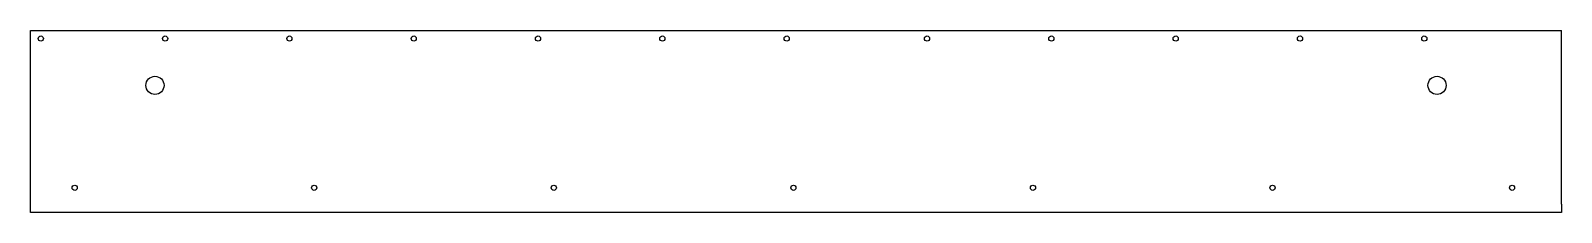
# Model space of a CAD drawing. Extents: x 0 to 73.9, y 0 to 8.8.
import ezdxf

# ---------------------------------------------------------------- set-up
doc = ezdxf.new("R2010")
doc.units = 0
doc.header["$LTSCALE"] = 1.21
doc.layers.get('0').update_dxf_attribs({"linetype": 'CONTINUOUS'})
doc.layers.add('DTM_AXES', color=7, linetype='CONTINUOUS')
doc.layers.add('DTM_SURFS', color=7, linetype='CONTINUOUS')

msp = doc.modelspace()

# ---------------------------------------------------------------- linework, layer by layer
at = {"color": 3, "linetype": 'CONTINUOUS'}
for p, q in [((0, 0.473), (0, 1.843)), ((73.88, 0.473), (73.88, 1.843)), ((0, 0), (0, 0.399)), ((73.88, 0), (0, 0)), ((73.88, 0.399), (73.88, 0))]:
    msp.add_line(p, q, dxfattribs=at)
at = {"layer": 'DTM_AXES', "color": 3, "linetype": 'CONTINUOUS'}
for p, q in [((0, 3.639), (0, 3.713)), ((73.88, 3.639), (73.88, 3.713)), ((0, 2.306), (0, 2.38)), ((73.88, 2.306), (73.88, 2.38)), ((0, 1.843), (0, 1.917)), ((73.88, 1.843), (73.88, 1.917)), ((0, 0.399), (0, 0.473)), ((73.88, 0.399), (73.88, 0.473))]:
    msp.add_line(p, q, dxfattribs=at)
for centre, radius in [((0.49, 8.383), 0.125), ((6.49, 8.383), 0.125), ((12.49, 8.383), 0.125), ((18.49, 8.383), 0.125), ((24.49, 8.383), 0.125), ((30.49, 8.383), 0.125), ((36.49, 8.383), 0.125), ((43.265, 8.383), 0.125), ((49.265, 8.383), 0.125), ((55.265, 8.383), 0.125), ((61.265, 8.383), 0.125), ((67.265, 8.383), 0.125), ((6, 6.123), 0.438), ((67.88, 6.123), 0.438), ((2.127, 1.183), 0.125), ((13.689, 1.183), 0.125), ((25.251, 1.183), 0.125), ((36.814, 1.183), 0.125), ((48.376, 1.183), 0.125), ((59.938, 1.183), 0.125), ((71.5, 1.183), 0.125)]:
    msp.add_circle(centre, radius, dxfattribs=at)
at = {"layer": 'DTM_SURFS', "color": 3, "linetype": 'CONTINUOUS'}
for p, q in [((0, 3.713), (0, 8.763)), ((0, 8.763), (73.88, 8.763)), ((73.88, 3.713), (73.88, 8.763)), ((0, 2.38), (0, 3.639)), ((73.88, 2.38), (73.88, 3.639)), ((0, 1.917), (0, 2.306)), ((73.88, 1.917), (73.88, 2.306))]:
    msp.add_line(p, q, dxfattribs=at)

doc.saveas('drawing.dxf')
